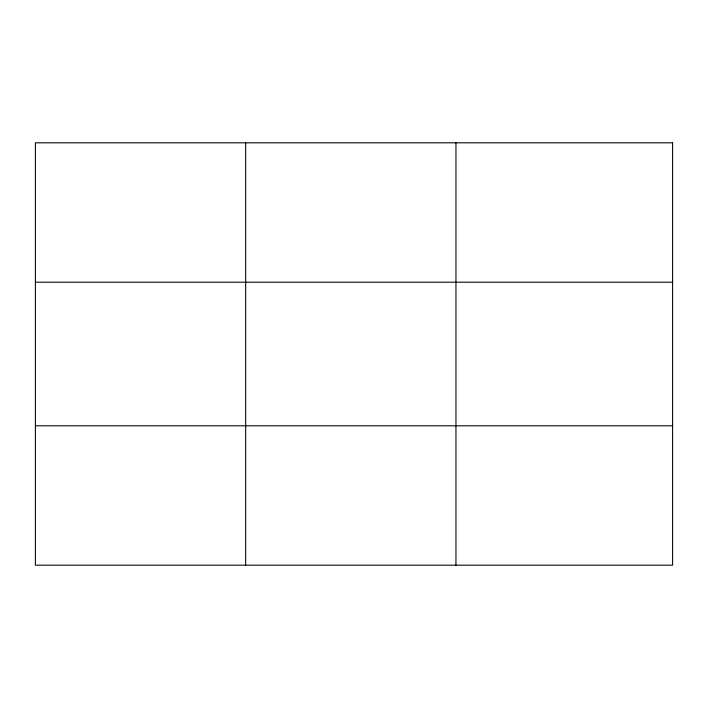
<?xml version="1.0" encoding="UTF-8"?>
<svg xmlns="http://www.w3.org/2000/svg" width="708" height="708" viewBox="0 0 708 708"><rect width="100%" height="100%" fill="white"/><g stroke="black" fill="none" stroke-linecap="round" stroke-linejoin="round"><path stroke-width="1.06" d="M245.676 565.179L245.676 142.821M455.952 565.179L455.952 142.821M35.4 282.2L672.6 282.2M35.4 425.8L672.6 425.8M672.6 142.821L672.6 565.179L35.4 565.179L35.4 142.821L672.6 142.821"/></g></svg>
